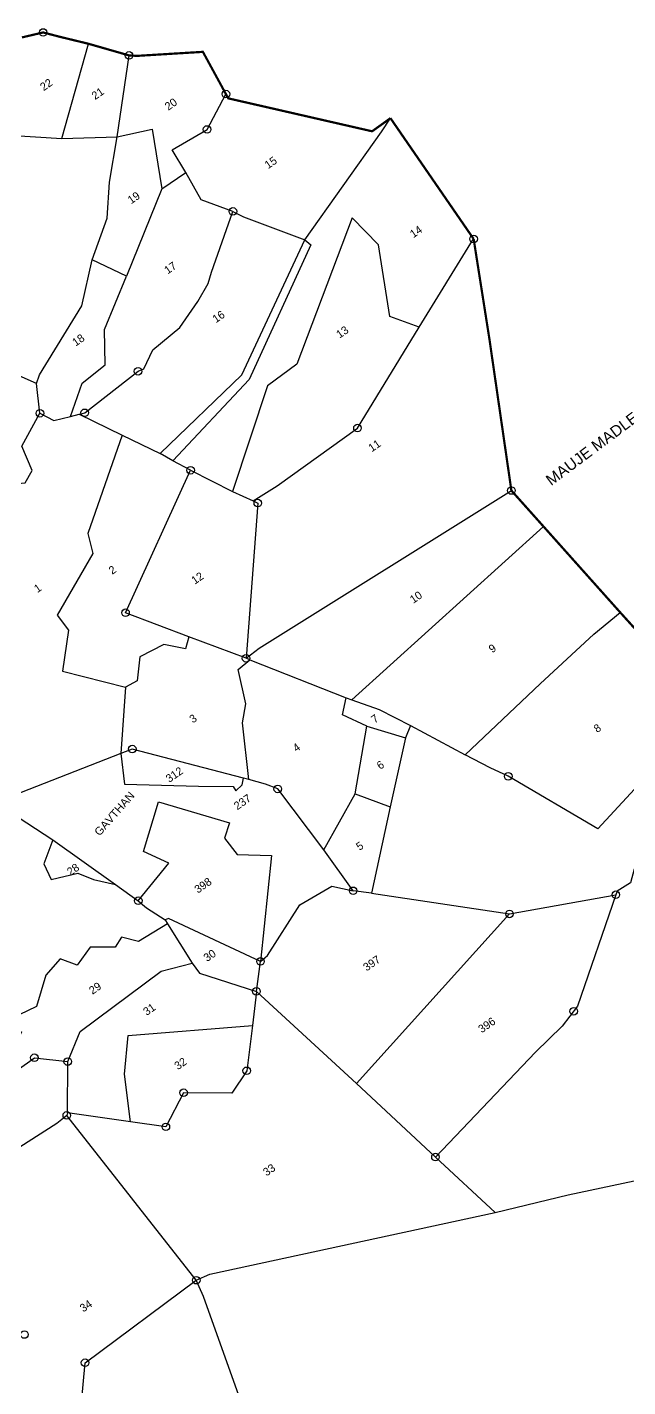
# Model space of a CAD drawing. Header units: metres. Extents: x 279314 to 283106, y 2040531 to 2045723.
# Drawn here: x 280552 to 280833, y 2045011 to 2045647 of the extents above; entities that cross this region are included whole.
import ezdxf
from ezdxf.enums import TextEntityAlignment as Align

# ---------------------------------------------------------------- set-up
doc = ezdxf.new("R2010")
doc.units = ezdxf.units.M
doc.header["$MEASUREMENT"] = 0
for name, color, linetype in [('POLY_PARCEL', 6, 'Continuous'), ('POLY_ROAD', 30, 'Continuous'), ('SYM_STONE', 1, 'Continuous'), ('TEXT_MAPIN', 7, 'Continuous'), ('TEXT_MAPOUT', 7, 'Continuous'), ('TEXT_PARCEL', 7, 'Continuous'), ('V_BOUND_LINE', 7, 'Continuous')]:
    doc.layers.add(name, color=color, linetype=linetype)
doc.styles.get("Standard").update_dxf_attribs({"font": 'arial.ttf'})
doc.styles.add('TEXT_MAP', font='', dxfattribs={"height": 2.5})
doc.styles.get('TEXT_MAP').set_extended_font_data('Kruti Dev 050')

# ---------------------------------------------------------------- blocks, each defined once
blk = doc.blocks.new('STONE')
blk.add_circle((0, 0), 0.851)

msp = doc.modelspace()

# ---------------------------------------------------------------- linework, layer by layer
at = {"layer": 'POLY_PARCEL'}
for points in [[(280568.56, 2045594.75), (280580.97, 2045639.03)], [(280594.48, 2045595.56), (280599.99, 2045633.57)], [(280626.52, 2045578.83), (280620.1, 2045589.35), (280636.46, 2045598.94), (280645.3, 2045615.49)], [(280594.48, 2045595.56), (280610.72, 2045599.12), (280615.37, 2045571.1)], [(280682.21, 2045547.3), (280718.01, 2045597.89), (280722.27, 2045604.22)], [(280543.84, 2045596.28), (280568.56, 2045594.75)], [(280568.56, 2045594.75), (280594.48, 2045595.56)], [(280582.79, 2045537.92), (280589.68, 2045557.43), (280590.82, 2045574.28), (280594.48, 2045595.56)], [(280615.37, 2045571.1), (280626.52, 2045578.83)], [(280648.58, 2045560.63), (280633.79, 2045566), (280626.52, 2045578.83)], [(280615.37, 2045571.1), (280598.71, 2045530.28)], [(280576.72, 2045465.74), (280579.26, 2045466.42), (280604.21, 2045485.86), (280606.86, 2045487.05), (280611.16, 2045495.88), (280623.7, 2045506.3), (280632.19, 2045518.48), (280637.05, 2045526.82), (280638.54, 2045532.19), (280648.58, 2045560.63)], [(280735.74, 2045506.47), (280721.92, 2045511.43), (280716.71, 2045544.93), (280704.29, 2045557.54), (280678.5, 2045489.2), (280664.79, 2045479.01), (280648.38, 2045429.59)], [(280648.58, 2045560.63), (280653.52, 2045558.02), (280682.21, 2045547.3)], [(280735.74, 2045506.47), (280761.19, 2045547.71)], [(280556.62, 2045480.2), (280558.02, 2045484.24), (280577.84, 2045516.41), (280582.79, 2045537.92)], [(280598.71, 2045530.28), (280582.79, 2045537.92)], [(280572.66, 2045464.66), (280578.08, 2045480.35), (280588.86, 2045488.9), (280588.53, 2045505.37), (280598.71, 2045530.28)], [(280658.09, 2045425.17), (280669.24, 2045432.29), (280706.84, 2045459.26), (280735.74, 2045506.47)], [(280556.62, 2045480.2), (280540.11, 2045487.43)], [(280558.3, 2045466.18), (280556.62, 2045480.2)], [(280490.53, 2045440.42), (280518.15, 2045435.78), (280537.41, 2045432.41), (280551.35, 2045433.6), (280554.71, 2045439.4), (280549.86, 2045450.79), (280558.3, 2045466.18)], [(280558.3, 2045466.18), (280564.77, 2045462.89), (280572.66, 2045464.66)], [(280572.66, 2045464.66), (280576.72, 2045465.74)], [(280576.72, 2045465.74), (280596.72, 2045455.98)], [(280596.72, 2045455.98), (280580.7, 2045410), (280583.09, 2045400.6), (280566.42, 2045371.7), (280571.69, 2045364.72), (280568.86, 2045345.62), (280598.35, 2045338.14)], [(280596.72, 2045455.98), (280614.46, 2045447.33)], [(280628.76, 2045439.53), (280620.51, 2045443.92)], [(280627.9, 2045361.62), (280598.33, 2045372.93), (280628.76, 2045439.53)], [(280628.76, 2045439.53), (280648.38, 2045429.59)], [(280648.38, 2045429.59), (280658.09, 2045425.17)], [(280654.7, 2045351.61), (280660.81, 2045356.26), (280778.84, 2045430.07)], [(280658.09, 2045425.17), (280660.21, 2045424.2), (280654.7, 2045351.61)], [(280704.19, 2045332.2), (280793.86, 2045413.25)], [(280817.46, 2045362.91), (280829.76, 2045373.05)], [(280627.9, 2045361.62), (280626.31, 2045355.99), (280616.27, 2045358.09), (280605.06, 2045352.24), (280603.73, 2045341.07), (280598.35, 2045338.14)], [(280654.7, 2045351.61), (280627.9, 2045361.62)], [(280757.25, 2045306.52), (280792.27, 2045339.65), (280817.46, 2045362.91)], [(280656.52, 2045350.93), (280654.7, 2045351.61)], [(280655.97, 2045294.86), (280653.12, 2045321.41), (280654.6, 2045330.3), (280651.05, 2045346.43), (280656.52, 2045350.93)], [(280656.52, 2045350.93), (280701.49, 2045333.11)], [(280598.35, 2045338.14), (280596.17, 2045307.13)], [(280711.27, 2045319.85), (280699.78, 2045325.14), (280701.49, 2045333.11)], [(280701.49, 2045333.11), (280704.19, 2045332.2)], [(280704.19, 2045332.2), (280717.06, 2045327.67), (280731.6, 2045320.1)], [(280870.85, 2045327.63), (280819.25, 2045271.76), (280777.38, 2045296.39), (280768.96, 2045300.44)], [(280705.71, 2045288.15), (280711.27, 2045319.85)], [(280711.27, 2045319.85), (280729.36, 2045314.41)], [(280731.6, 2045320.1), (280729.36, 2045314.41)], [(280731.6, 2045320.1), (280757.25, 2045306.52)], [(280729.36, 2045314.41), (280722.15, 2045282.1)], [(280596.17, 2045307.13), (280538.67, 2045284.67)], [(280653.54, 2045295.5), (280601.5, 2045309.16), (280596.17, 2045307.13)], [(280596.17, 2045307.13), (280597.82, 2045292.79), (280632.42, 2045291.73), (280648.73, 2045291.58), (280649.91, 2045289.54), (280652.96, 2045292.37), (280653.54, 2045295.5)], [(280768.96, 2045300.44), (280757.25, 2045306.52)], [(280655.97, 2045294.86), (280653.54, 2045295.5)], [(280691.12, 2045261.95), (280669.52, 2045290.49), (280663.88, 2045292.78), (280655.97, 2045294.86)], [(280691.12, 2045261.95), (280705.71, 2045288.15)], [(280705.71, 2045288.15), (280722.15, 2045282.1)], [(280538.67, 2045284.67), (280548.15, 2045277.26), (280564.27, 2045266.73)], [(280604.3, 2045238.2), (280618.62, 2045255.74), (280606.67, 2045261.29), (280613.71, 2045284.52), (280647, 2045274.68), (280644.57, 2045267.52), (280650.63, 2045259.8), (280666.62, 2045259.43), (280661.48, 2045209.84)], [(280722.15, 2045282.1), (280713.39, 2045241.71)], [(280564.27, 2045266.73), (280560.11, 2045255.51), (280563.56, 2045248.12), (280576.07, 2045251.07)], [(280564.27, 2045266.73), (280593.58, 2045245.84)], [(280704.83, 2045242.85), (280691.12, 2045261.95)], [(280576.07, 2045251.07), (280583.28, 2045248.15)], [(280919.21, 2045207.83), (280865.16, 2045239.08), (280836.21, 2045253), (280834.61, 2045246.5), (280828.29, 2045242.67), (280827.71, 2045241)], [(280583.28, 2045248.15), (280593.58, 2045245.84)], [(280593.58, 2045245.84), (280604.3, 2045238.2)], [(280661.48, 2045209.84), (280664.69, 2045212.66), (280679.83, 2045236.25), (280694.79, 2045244.95), (280704.83, 2045242.85)], [(280604.3, 2045238.2), (280608.21, 2045234.95), (280616.8, 2045229.22)], [(280713.39, 2045241.71), (280704.83, 2045242.85)], [(280713.39, 2045241.71), (280777.96, 2045232.02)], [(280827.71, 2045241), (280809.82, 2045188.83), (280802.66, 2045179.53), (280790.16, 2045167.34), (280743.33, 2045118.32)], [(280777.96, 2045232.02), (280827.71, 2045241)], [(280706.35, 2045152.79), (280777.96, 2045232.02)], [(280617.94, 2045227.41), (280604.45, 2045219.15), (280596.5, 2045221.23), (280593.46, 2045216.53), (280581.79, 2045216.47), (280575.65, 2045208.1), (280567.73, 2045211.07), (280561.08, 2045203.43), (280556.74, 2045188.71), (280548.59, 2045184.8), (280545.85, 2045177.48), (280549.72, 2045176.9), (280545.75, 2045168.52), (280542.35, 2045165.29), (280540.33, 2045159.12)], [(280661.48, 2045209.84), (280618.47, 2045229.94), (280616.8, 2045229.22)], [(280616.8, 2045229.22), (280617.94, 2045227.41)], [(280617.94, 2045227.41), (280629.52, 2045208.96)], [(280571.29, 2045162.99), (280577.18, 2045177.05), (280614.99, 2045205.19), (280629.52, 2045208.96)], [(280629.52, 2045208.96), (280632.92, 2045204.37), (280659.54, 2045195.83)], [(280659.54, 2045195.83), (280661.48, 2045209.84)], [(280659.54, 2045195.83), (280657.75, 2045179.84)], [(280706.35, 2045152.79), (280659.54, 2045195.83)], [(280600.58, 2045134.83), (280597.91, 2045157.14), (280599.53, 2045175.18), (280657.75, 2045179.84)], [(280657.75, 2045179.84), (280655.05, 2045158.67), (280648, 2045148.15), (280625.48, 2045148.39), (280617.2, 2045132.46), (280600.58, 2045134.83)], [(280540.33, 2045159.12), (280547.6, 2045158.96), (280555.72, 2045164.79), (280571.29, 2045162.99)], [(280571.21, 2045139), (280571.29, 2045162.99)], [(280743.33, 2045118.32), (280706.35, 2045152.79)], [(280570.85, 2045137.81), (280566.26, 2045134.03), (280548.93, 2045122.87), (280541.07, 2045099.76), (280523.93, 2045088.89)], [(280571.21, 2045139), (280570.85, 2045137.81)], [(280631.41, 2045060.73), (280570.85, 2045137.81)], [(280600.58, 2045134.83), (280571.21, 2045139)], [(280771.2, 2045092.38), (280805.34, 2045100.68), (280908.27, 2045122.5)], [(280743.33, 2045118.32), (280771.2, 2045092.38)], [(280631.41, 2045060.73), (280637.76, 2045063.57), (280771.2, 2045092.38)], [(280566.41, 2044975.25), (280574.06, 2044985.18), (280576.2, 2044986.66), (280579.42, 2045022.14), (280631.41, 2045060.73)], [(280667, 2044963.08), (280634.85, 2045053.09), (280631.41, 2045060.73)]]:
    msp.add_lwpolyline(points, dxfattribs=at)
at = {"layer": 'POLY_ROAD'}
for points in [[(280614.46, 2045447.33), (280652.71, 2045484.23), (280682.21, 2045547.3)], [(280682.21, 2045547.3), (280685.06, 2045545.02), (280656.17, 2045482.07), (280620.51, 2045443.92)], [(280620.51, 2045443.92), (280614.46, 2045447.33)]]:
    msp.add_lwpolyline(points, dxfattribs=at)
at = {"layer": 'V_BOUND_LINE', "const_width": 1.04}
for points in [[(280549.87, 2045641.99), (280559.8, 2045644.31), (280567.48, 2045642.31), (280580.97, 2045639.03)], [(280580.97, 2045639.03), (280599.99, 2045633.57)], [(280599.99, 2045633.57), (280603.75, 2045633.36), (280634.53, 2045635.24), (280645.3, 2045615.49)], [(280645.3, 2045615.49), (280646.39, 2045613.49), (280713.69, 2045598.08), (280722.27, 2045604.22)], [(280722.27, 2045604.22), (280761.19, 2045547.71)], [(280761.19, 2045547.71), (280768.52, 2045501.2), (280778.84, 2045430.07)], [(280778.84, 2045430.07), (280793.86, 2045413.25)], [(280793.86, 2045413.25), (280829.76, 2045373.05)], [(280829.76, 2045373.05), (280870.85, 2045327.63)]]:
    msp.add_lwpolyline(points, dxfattribs=at)

# ---------------------------------------------------------------- block references
at = {"layer": 'SYM_STONE', "xscale": 2.07880163858739, "yscale": 2.07880163858739, "zscale": 2.07880163858739, "rotation": 34.70413316288057}
for p in [(280559.8, 2045644.31), (280599.99, 2045633.57), (280645.3, 2045615.49), (280636.46, 2045598.94), (280648.58, 2045560.63), (280761.19, 2045547.71), (280604.21, 2045485.86), (280558.3, 2045466.18), (280579.26, 2045466.42), (280706.84, 2045459.26), (280628.76, 2045439.53), (280778.84, 2045430.07), (280660.21, 2045424.2), (280598.33, 2045372.93), (280654.7, 2045351.61), (280601.5, 2045309.16), (280777.38, 2045296.39), (280669.52, 2045290.49), (280704.83, 2045242.85), (280827.71, 2045241), (280604.3, 2045238.2), (280777.96, 2045232.02), (280661.48, 2045209.84), (280659.54, 2045195.83), (280808.03, 2045186.51), (280555.72, 2045164.79), (280571.29, 2045162.99), (280655.05, 2045158.67), (280625.48, 2045148.39), (280570.85, 2045137.81), (280617.2, 2045132.46), (280743.33, 2045118.32), (280631.41, 2045060.73), (280551.04, 2045035.31), (280579.42, 2045022.14)]:
    msp.add_blockref('STONE', p, dxfattribs=at)

# ---------------------------------------------------------------- texts
at = {"layer": 'TEXT_MAPIN'}
msp.add_text('GAVTHAN', height=3.742, rotation=48.73252, dxfattribs=at).set_placement((280586.2, 2045268.2))
at = {"layer": 'TEXT_MAPOUT'}
msp.add_text('MAUJE MADLECHI SHIV', height=5.197, rotation=36.8489, dxfattribs=at).set_placement((280797.44, 2045432.08))
at = {"layer": 'TEXT_PARCEL', "style": 'TEXT_MAP'}
for s, height, p in [('22', 3.742, (280561.21, 2045619.94)), ('21', 3.742, (280585.31, 2045615.78)), ('20', 3.742, (280619.55, 2045610.78)), ('15', 3.742, (280666.27, 2045583.43)), ('19', 3.742, (280602.18, 2045567.01)), ('14', 3.742, (280734.21, 2045551.15)), ('17', 3.742, (280619.28, 2045534.22)), ('16', 3.742, (280641.84, 2045511.4)), ('13', 3.742, (280699.72, 2045504.21)), ('18', 3.742, (280576.24, 2045500.47)), ('11', 3.742, (280714.78, 2045451.05)), ('2', 3.74, (280592.15, 2045392.96)), ('12', 3.742, (280631.95, 2045389.13)), ('1', 3.74, (280557.22, 2045384.41)), ('10', 3.742, (280734.18, 2045380.19)), ('9', 3.74, (280769.93, 2045356.25)), ('3', 3.74, (280629.91, 2045323.42)), ('7', 3.74, (280714.97, 2045323.32)), ('8', 3.74, (280819.03, 2045318.91)), ('4', 3.74, (280678.29, 2045309.89)), ('312', 3.742, (280621.17, 2045297.21)), ('6', 3.74, (280717.54, 2045301.69)), ('237', 3.742, (280653, 2045284.41)), ('5', 3.74, (280707.9, 2045263.81)), ('28', 3.742, (280573.77, 2045252.84)), ('398', 3.742, (280634.56, 2045245.41)), ('30', 3.742, (280637.7, 2045212.61)), ('397', 3.742, (280713.5, 2045208.98)), ('29', 3.742, (280584.09, 2045197.29)), ('31', 3.742, (280609.43, 2045187.42)), ('396', 3.742, (280767.33, 2045180.08)), ('32', 3.742, (280624.03, 2045162.04)), ('33', 3.742, (280665.51, 2045112.33)), ('34', 3.742, (280579.77, 2045048.71))]:
    msp.add_text(s, height=height, rotation=34.70413, dxfattribs=at).set_placement(p, align=Align.MIDDLE)

doc.saveas('drawing.dxf')
